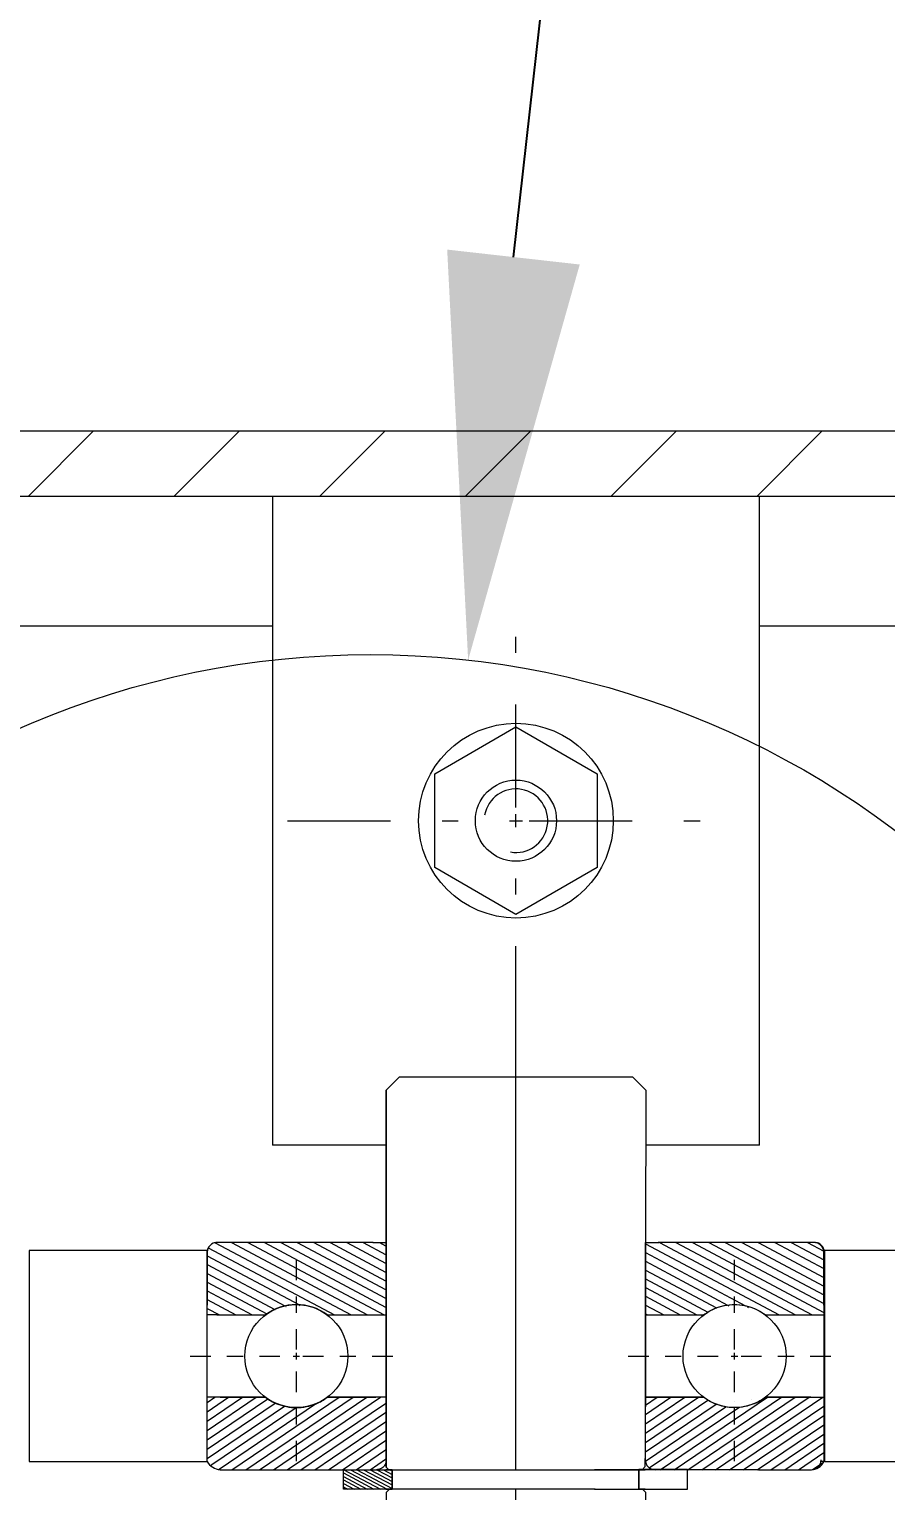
# Model space of a CAD drawing. Header units: millimetres. Extents: x 651 to 8859, y -354 to 894.
# Drawn here: x 2393.88 to 2399.15, y 200.15 to 209.16 of the extents above; entities that cross this region are included whole.
import ezdxf
from ezdxf import colors
from ezdxf.entities.mleader import LeaderData, LeaderLine
from ezdxf.math import Vec2, Vec3

# ---------------------------------------------------------------- set-up
doc = ezdxf.new("R2010")
doc.units = ezdxf.units.MM
doc.linetypes.add('DASHDOT2', pattern=[12.7, 6.35, -3.175, 0, -3.175])
doc.layers.get('0').update_dxf_attribs({"lineweight": 18})
for name, color, linetype, lineweight in [('cienka', 7, 'Continuous', 9), ('Kreskowanie (ISO)', 7, 'Continuous', 9), ('symetria', 7, 'DASHDOT2', 9), ('Widoczne (ISO)', 7, 'Continuous', 18), ('Widoczne wąskie (ISO)', 7, 'Continuous', 9)]:
    doc.layers.add(name, color=color, linetype=linetype, lineweight=lineweight)
doc.styles.get("Standard").update_dxf_attribs({"font": 'tahoma.ttf'})
pattern_1 = [(214, (-86.56689, 92.167454), (0.026631562, -0.0394829144), [])]

# ---------------------------------------------------------------- blocks, each defined once
blk = doc.blocks.new('*U291')
at = {"layer": 'Widoczne wąskie (ISO)', "color": 0, "linetype": 'DASHDOT2', "ltscale": 0.02, "transparency": 16777216}
for p, q in [((0, 0.04), (0, 0.6395)), ((-0.6552, 0), (-0.04, 0)), ((0.04, 0), (0.6273, 0)), ((0, -0.6485), (0, -0.04))]:
    blk.add_line(p, q, dxfattribs=at)
at = {"layer": 'Widoczne wąskie (ISO)', "color": 0, "linetype": 'Continuous', "ltscale": 0.02, "transparency": 16777216}
for p, q in [((-0.02, 0), (0.02, 0)), ((0, -0.02), (0, 0.02))]:
    blk.add_line(p, q, dxfattribs=at)
blk = doc.blocks.new('_Dot')
at = {"color": 0, "linetype": 'ByBlock', "lineweight": -2}
blk.add_line((-0.5, 0), (-1, 0), dxfattribs=at)
at = {"color": 0, "linetype": 'ByBlock', "const_width": 0.5}
blk.add_lwpolyline([(-0.25, 0, 1), (0.25, 0, 1)], format="xyb", close=True, dxfattribs=at)
blk = doc.blocks.new('*U681')
at = {"layer": 'Widoczne wąskie (ISO)', "color": 0, "linetype": 'DASHDOT2', "ltscale": 0.1, "transparency": 16777216}
for p, q in [((0, 0.08164), (0, 1.4082)), ((-1.4082, 0), (-0.08164, 0)), ((0.08164, 0), (1.4082, 0)), ((0, -1.4082), (0, -0.08164))]:
    blk.add_line(p, q, dxfattribs=at)
at = {"layer": 'Widoczne wąskie (ISO)', "color": 0, "linetype": 'Continuous', "ltscale": 0.1, "transparency": 16777216}
for p, q in [((-0.04082, 0), (0.04082, 0)), ((0, -0.04082), (0, 0.04082))]:
    blk.add_line(p, q, dxfattribs=at)
blk = doc.blocks.new('*U686')
at = {"layer": 'Widoczne wąskie (ISO)', "color": 0, "linetype": 'DASHDOT2', "ltscale": 0.02, "transparency": 16777216}
for p, q in [((0, 0.04), (0, 0.6395)), ((-0.6552, 0), (-0.04, 0)), ((0.04, 0), (0.6273, 0)), ((0, -0.6485), (0, -0.04))]:
    blk.add_line(p, q, dxfattribs=at)
at = {"layer": 'Widoczne wąskie (ISO)', "color": 0, "linetype": 'Continuous', "ltscale": 0.02, "transparency": 16777216}
for p, q in [((-0.02, 0), (0.02, 0)), ((0, -0.02), (0, 0.02))]:
    blk.add_line(p, q, dxfattribs=at)

msp = doc.modelspace()

# ---------------------------------------------------------------- hatches: boundary and pattern name
at = {"layer": 'Kreskowanie (ISO)'}
h = msp.add_hatch(dxfattribs=at)
h.set_pattern_fill('ANSI31', color=256, scale=0.2, style=0)
edge = h.paths.add_edge_path()
edge.add_spline(control_points=[(2401.9403, 206.2806), (2401.9363, 206.4139), (2401.9343, 206.5473), (2401.9343, 206.6806)], knot_values=[0.451081, 0.451081, 0.451081, 0.451081, 0.651098, 0.651098, 0.651098, 0.651098], degree=3, periodic=0)
edge.add_line((2401.9343, 206.6806), (2391.8104, 206.6806))
edge.add_spline(control_points=[(2391.8104, 206.6806), (2391.8482, 206.5491), (2391.8779, 206.4156), (2391.898, 206.2806)], knot_values=[0, 0, 0, 0, 0.205322, 0.205322, 0.205322, 0.205322], degree=3, periodic=0)
edge.add_line((2391.898, 206.2806), (2401.9403, 206.2806))
h = msp.add_hatch(dxfattribs=at)
h.set_pattern_fill('ANSI31', color=256, scale=25.4, angle=105.00025, style=0)
h.set_pattern_definition([(150.00025, (1761.6154, -521.0996), (-1.587488, -2.749637), [])])
h.paths.add_polyline_path([(2402.2761, 200.3306), (2402.2761, 200.4306), (2402.2761, 201.3806), (2402.2761, 201.5306), (2402.2761, 201.6306), (2402.2755, 201.6306), (2398.7761, 201.6306), (2398.7761, 201.6206), (2398.7761, 201.2946), (2398.7761, 200.3306), (2402.2755, 200.3306)])
at = {"layer": 'Widoczne wąskie (ISO)'}
h = msp.add_hatch(dxfattribs=at)
h.set_pattern_fill('ANSI31', color=256, scale=0.015, angle=107)
h.set_pattern_definition([(152, (-86.56689, 92.167454), (-0.0223585832, -0.0420503791), [])])
edge = h.paths.add_edge_path()
edge.add_line((2396.0725, 201.6806), (2395.9925, 201.6806))
edge.add_line((2395.9925, 201.6806), (2395.0325, 201.6806))
edge.add_arc((2395.0325, 201.6206), 0.06, 90, 180.00987)
edge.add_line((2394.9725, 201.6206), (2394.9725, 201.2946))
edge.add_line((2394.9725, 201.2946), (2394.9725, 201.2346))
edge.add_line((2394.9725, 201.2346), (2395.0325, 201.2346))
edge.add_line((2395.0325, 201.2346), (2395.332, 201.2346))
edge.add_spline(control_points=[(2395.3512, 201.2478), (2395.3447, 201.2437), (2395.3383, 201.2393), (2395.3322, 201.2347)], knot_values=[0.139085, 0.139085, 0.139085, 0.139085, 0.14969, 0.14969, 0.14969, 0.14969], degree=3, periodic=0)
edge.add_arc((2395.5225, 200.9806), 0.3175, 113.58162, 126.83777, ccw=False)
edge.add_spline(control_points=[(2395.4009, 201.2739), (2395.3976, 201.2725), (2395.3944, 201.2711), (2395.3911, 201.2696)], knot_values=[0.170981, 0.170981, 0.170981, 0.170981, 0.176242, 0.176242, 0.176242, 0.176242], degree=3, periodic=0)
edge.add_spline(control_points=[(2395.4458, 201.2884), (2395.4322, 201.2851), (2395.419, 201.281), (2395.4068, 201.2762)], knot_values=[0.179397, 0.179397, 0.179397, 0.179397, 0.198733, 0.198733, 0.198733, 0.198733], degree=3, periodic=0)
edge.add_arc((2395.5225, 200.9806), 0.3175, 90.00097, 111.44617, ccw=False)
edge.add_spline(control_points=[(2395.5027, 201.2974), (2395.5095, 201.2979), (2395.5161, 201.2981), (2395.5225, 201.2981)], knot_values=[0.225433, 0.225433, 0.225433, 0.225433, 0.2351, 0.2351, 0.2351, 0.2351], degree=3, periodic=0)
edge.add_spline(control_points=[(2395.5225, 201.2981), (2395.5225, 201.2981), (2395.5225, 201.2981), (2395.529, 201.2981), (2395.5356, 201.2979), (2395.5424, 201.2974)], knot_values=[0.2351, 0.2351, 0.2351, 0.2351, 0.235103, 0.235103, 0.24477, 0.24477, 0.24477, 0.24477], degree=3, periodic=0)
edge.add_arc((2395.5225, 200.9806), 0.3175, 68.21436, 90.00087, ccw=False)
edge.add_spline(control_points=[(2395.6439, 201.274), (2395.6421, 201.2748), (2395.6402, 201.2755), (2395.6383, 201.2762)], knot_values=[0.290806, 0.290806, 0.290806, 0.290806, 0.293819, 0.293819, 0.293819, 0.293819], degree=3, periodic=0)
edge.add_spline(control_points=[(2395.654, 201.2696), (2395.6507, 201.2711), (2395.6475, 201.2725), (2395.6442, 201.2739)], knot_values=[0.293971, 0.293971, 0.293971, 0.293971, 0.299228, 0.299228, 0.299228, 0.299228], degree=3, periodic=0)
edge.add_arc((2395.5225, 200.9806), 0.3175, 53.16714, 66.58122, ccw=False)
edge.add_spline(control_points=[(2395.7129, 201.2347), (2395.7129, 201.2347), (2395.713, 201.2347), (2395.713, 201.2346)], knot_values=[0.331108, 0.331108, 0.331108, 0.331108, 0.331203, 0.331203, 0.331203, 0.331203], degree=3, periodic=0)
edge.add_line((2395.713, 201.2346), (2395.9925, 201.2346))
edge.add_line((2395.9925, 201.2346), (2396.0725, 201.2346))
edge.add_line((2396.0725, 201.2346), (2396.0725, 201.6806))
edge = h.paths.add_edge_path()
edge.add_spline(control_points=[(2398.7725, 201.6206), (2398.7725, 201.6215), (2398.7725, 201.6225), (2398.7725, 201.6234)], knot_values=[0, 0, 0, 0, 0.001388, 0.001388, 0.001388, 0.001388], degree=3, periodic=0)
edge.add_spline(control_points=[(2398.7725, 201.6234), (2398.7724, 201.6244), (2398.7723, 201.6254), (2398.7722, 201.6264)], knot_values=[0.001388, 0.001388, 0.001388, 0.001388, 0.002777, 0.002777, 0.002777, 0.002777], degree=3, periodic=0)
edge.add_spline(control_points=[(2398.7722, 201.6264), (2398.7721, 201.6273), (2398.772, 201.6283), (2398.7718, 201.6293)], knot_values=[0.002777, 0.002777, 0.002777, 0.002777, 0.004165, 0.004165, 0.004165, 0.004165], degree=3, periodic=0)
edge.add_spline(control_points=[(2398.7718, 201.6293), (2398.7717, 201.6303), (2398.7715, 201.6313), (2398.7713, 201.6323)], knot_values=[0.004165, 0.004165, 0.004165, 0.004165, 0.005554, 0.005554, 0.005554, 0.005554], degree=3, periodic=0)
edge.add_spline(control_points=[(2398.7713, 201.6323), (2398.7711, 201.6333), (2398.7709, 201.6343), (2398.7707, 201.6353)], knot_values=[0.005554, 0.005554, 0.005554, 0.005554, 0.006942, 0.006942, 0.006942, 0.006942], degree=3, periodic=0)
edge.add_spline(control_points=[(2398.7707, 201.6353), (2398.7704, 201.6362), (2398.7702, 201.6372), (2398.7699, 201.6381)], knot_values=[0.006942, 0.006942, 0.006942, 0.006942, 0.00833, 0.00833, 0.00833, 0.00833], degree=3, periodic=0)
edge.add_spline(control_points=[(2398.7699, 201.6381), (2398.7696, 201.6391), (2398.7693, 201.64), (2398.769, 201.6409)], knot_values=[0.00833, 0.00833, 0.00833, 0.00833, 0.009719, 0.009719, 0.009719, 0.009719], degree=3, periodic=0)
edge.add_spline(control_points=[(2398.769, 201.6409), (2398.7687, 201.6418), (2398.7683, 201.6427), (2398.768, 201.6436)], knot_values=[0.009719, 0.009719, 0.009719, 0.009719, 0.011107, 0.011107, 0.011107, 0.011107], degree=3, periodic=0)
edge.add_spline(control_points=[(2398.768, 201.6436), (2398.768, 201.6436), (2398.768, 201.6436), (2398.7676, 201.6444), (2398.7672, 201.6453), (2398.7668, 201.6462)], knot_values=[0.011107, 0.011107, 0.011107, 0.011107, 0.011107, 0.011107, 0.012495, 0.012495, 0.012495, 0.012495], degree=3, periodic=0)
edge.add_spline(control_points=[(2398.7668, 201.6462), (2398.766, 201.6479), (2398.765, 201.6496), (2398.764, 201.6514)], knot_values=[0.012495, 0.012495, 0.012495, 0.012495, 0.015272, 0.015272, 0.015272, 0.015272], degree=3, periodic=0)
edge.add_spline(control_points=[(2398.764, 201.6514), (2398.7635, 201.6522), (2398.7629, 201.6531), (2398.7624, 201.6539)], knot_values=[0.015272, 0.015272, 0.015272, 0.015272, 0.016661, 0.016661, 0.016661, 0.016661], degree=3, periodic=0)
edge.add_spline(control_points=[(2398.7624, 201.6539), (2398.7618, 201.6547), (2398.7612, 201.6556), (2398.7606, 201.6564)], knot_values=[0.016661, 0.016661, 0.016661, 0.016661, 0.018049, 0.018049, 0.018049, 0.018049], degree=3, periodic=0)
edge.add_spline(control_points=[(2398.7606, 201.6564), (2398.76, 201.6572), (2398.7594, 201.658), (2398.7588, 201.6587)], knot_values=[0.018049, 0.018049, 0.018049, 0.018049, 0.019438, 0.019438, 0.019438, 0.019438], degree=3, periodic=0)
edge.add_spline(control_points=[(2398.7588, 201.6587), (2398.7582, 201.6595), (2398.7576, 201.6603), (2398.7569, 201.661)], knot_values=[0.019438, 0.019438, 0.019438, 0.019438, 0.020826, 0.020826, 0.020826, 0.020826], degree=3, periodic=0)
edge.add_spline(control_points=[(2398.7569, 201.661), (2398.7563, 201.6617), (2398.7556, 201.6624), (2398.755, 201.663)], knot_values=[0.020826, 0.020826, 0.020826, 0.020826, 0.022214, 0.022214, 0.022214, 0.022214], degree=3, periodic=0)
edge.add_spline(control_points=[(2398.755, 201.663), (2398.755, 201.663), (2398.755, 201.663), (2398.7543, 201.6637), (2398.7536, 201.6643), (2398.7529, 201.665)], knot_values=[0.022214, 0.022214, 0.022214, 0.022214, 0.022214, 0.022214, 0.023602, 0.023602, 0.023602, 0.023602], degree=3, periodic=0)
edge.add_spline(control_points=[(2398.7529, 201.665), (2398.7522, 201.6656), (2398.7515, 201.6663), (2398.7507, 201.6669)], knot_values=[0.023602, 0.023602, 0.023602, 0.023602, 0.02499, 0.02499, 0.02499, 0.02499], degree=3, periodic=0)
edge.add_spline(control_points=[(2398.7507, 201.6669), (2398.7499, 201.6675), (2398.7491, 201.6681), (2398.7483, 201.6687)], knot_values=[0.02499, 0.02499, 0.02499, 0.02499, 0.026379, 0.026379, 0.026379, 0.026379], degree=3, periodic=0)
edge.add_spline(control_points=[(2398.7483, 201.6687), (2398.7475, 201.6693), (2398.7467, 201.6699), (2398.7458, 201.6704)], knot_values=[0.026379, 0.026379, 0.026379, 0.026379, 0.027768, 0.027768, 0.027768, 0.027768], degree=3, periodic=0)
edge.add_spline(control_points=[(2398.7458, 201.6704), (2398.745, 201.671), (2398.7441, 201.6715), (2398.7433, 201.6721)], knot_values=[0.027768, 0.027768, 0.027768, 0.027768, 0.029156, 0.029156, 0.029156, 0.029156], degree=3, periodic=0)
edge.add_spline(control_points=[(2398.7433, 201.6721), (2398.7424, 201.6726), (2398.7416, 201.6731), (2398.7407, 201.6736)], knot_values=[0.029156, 0.029156, 0.029156, 0.029156, 0.030545, 0.030545, 0.030545, 0.030545], degree=3, periodic=0)
edge.add_spline(control_points=[(2398.7407, 201.6736), (2398.7398, 201.674), (2398.739, 201.6745), (2398.7381, 201.6749)], knot_values=[0.030545, 0.030545, 0.030545, 0.030545, 0.031933, 0.031933, 0.031933, 0.031933], degree=3, periodic=0)
edge.add_spline(control_points=[(2398.7381, 201.6749), (2398.7372, 201.6753), (2398.7364, 201.6757), (2398.7355, 201.676)], knot_values=[0.031933, 0.031933, 0.031933, 0.031933, 0.033321, 0.033321, 0.033321, 0.033321], degree=3, periodic=0)
edge.add_spline(control_points=[(2398.7355, 201.676), (2398.7355, 201.676), (2398.7355, 201.676), (2398.7347, 201.6764), (2398.7338, 201.6767), (2398.7329, 201.6771)], knot_values=[0.033321, 0.033321, 0.033321, 0.033321, 0.033322, 0.033322, 0.034709, 0.034709, 0.034709, 0.034709], degree=3, periodic=0)
edge.add_spline(control_points=[(2398.7329, 201.6771), (2398.731, 201.6777), (2398.7291, 201.6783), (2398.7272, 201.6787)], knot_values=[0.034709, 0.034709, 0.034709, 0.034709, 0.037486, 0.037486, 0.037486, 0.037486], degree=3, periodic=0)
edge.add_spline(control_points=[(2398.7272, 201.6787), (2398.7262, 201.679), (2398.7252, 201.6792), (2398.7242, 201.6794)], knot_values=[0.037486, 0.037486, 0.037486, 0.037486, 0.038875, 0.038875, 0.038875, 0.038875], degree=3, periodic=0)
edge.add_spline(control_points=[(2398.7242, 201.6794), (2398.7232, 201.6796), (2398.7223, 201.6798), (2398.7213, 201.6799)], knot_values=[0.038875, 0.038875, 0.038875, 0.038875, 0.040263, 0.040263, 0.040263, 0.040263], degree=3, periodic=0)
edge.add_spline(control_points=[(2398.7213, 201.6799), (2398.7203, 201.6801), (2398.7193, 201.6802), (2398.7183, 201.6803)], knot_values=[0.040263, 0.040263, 0.040263, 0.040263, 0.041652, 0.041652, 0.041652, 0.041652], degree=3, periodic=0)
edge.add_spline(control_points=[(2398.7183, 201.6803), (2398.7173, 201.6804), (2398.7163, 201.6805), (2398.7154, 201.6805)], knot_values=[0.041652, 0.041652, 0.041652, 0.041652, 0.04304, 0.04304, 0.04304, 0.04304], degree=3, periodic=0)
edge.add_spline(control_points=[(2398.7154, 201.6805), (2398.7144, 201.6806), (2398.7135, 201.6806), (2398.7125, 201.6806)], knot_values=[0.04304, 0.04304, 0.04304, 0.04304, 0.044427, 0.044427, 0.044427, 0.044427], degree=3, periodic=0)
edge.add_arc((2398.7125, 201.6206), 0.06, 83.43262, 89.99685, ccw=False)
edge.add_spline(control_points=[(2398.7213, 201.6799), (2398.7223, 201.6798), (2398.7232, 201.6796), (2398.7242, 201.6794)], knot_values=[0.038875, 0.038875, 0.038875, 0.038875, 0.040263, 0.040263, 0.040263, 0.040263], degree=3, periodic=0)
edge.add_spline(control_points=[(2398.7272, 201.6787), (2398.7291, 201.6783), (2398.731, 201.6777), (2398.7329, 201.6771)], knot_values=[0.034709, 0.034709, 0.034709, 0.034709, 0.037486, 0.037486, 0.037486, 0.037486], degree=3, periodic=0)
edge.add_spline(control_points=[(2398.7329, 201.6771), (2398.7338, 201.6767), (2398.7347, 201.6764), (2398.7355, 201.676), (2398.7355, 201.676), (2398.7355, 201.676)], knot_values=[0.033321, 0.033321, 0.033321, 0.033321, 0.034709, 0.034709, 0.034709, 0.034709, 0.034709, 0.034709], degree=3, periodic=0)
edge.add_spline(control_points=[(2398.7381, 201.6749), (2398.739, 201.6745), (2398.7398, 201.674), (2398.7407, 201.6736)], knot_values=[0.030545, 0.030545, 0.030545, 0.030545, 0.031933, 0.031933, 0.031933, 0.031933], degree=3, periodic=0)
edge.add_spline(control_points=[(2398.7433, 201.6721), (2398.7441, 201.6715), (2398.745, 201.671), (2398.7458, 201.6704)], knot_values=[0.027768, 0.027768, 0.027768, 0.027768, 0.029156, 0.029156, 0.029156, 0.029156], degree=3, periodic=0)
edge.add_spline(control_points=[(2398.7507, 201.6669), (2398.7515, 201.6663), (2398.7522, 201.6656), (2398.7529, 201.665)], knot_values=[0.023602, 0.023602, 0.023602, 0.023602, 0.02499, 0.02499, 0.02499, 0.02499], degree=3, periodic=0)
edge.add_spline(control_points=[(2398.755, 201.663), (2398.7556, 201.6624), (2398.7563, 201.6617), (2398.7569, 201.661)], knot_values=[0.020826, 0.020826, 0.020826, 0.020826, 0.022214, 0.022214, 0.022214, 0.022214], degree=3, periodic=0)
edge.add_spline(control_points=[(2398.7588, 201.6587), (2398.7594, 201.658), (2398.76, 201.6572), (2398.7606, 201.6564)], knot_values=[0.018049, 0.018049, 0.018049, 0.018049, 0.019438, 0.019438, 0.019438, 0.019438], degree=3, periodic=0)
edge.add_spline(control_points=[(2398.764, 201.6514), (2398.765, 201.6496), (2398.766, 201.6479), (2398.7668, 201.6462)], knot_values=[0.012495, 0.012495, 0.012495, 0.012495, 0.015272, 0.015272, 0.015272, 0.015272], degree=3, periodic=0)
edge.add_spline(control_points=[(2398.7668, 201.6462), (2398.7672, 201.6453), (2398.7676, 201.6444), (2398.768, 201.6436), (2398.768, 201.6436), (2398.768, 201.6436)], knot_values=[0.011107, 0.011107, 0.011107, 0.011107, 0.012495, 0.012495, 0.012495, 0.012495, 0.012495, 0.012495], degree=3, periodic=0)
edge.add_spline(control_points=[(2398.769, 201.6409), (2398.7693, 201.64), (2398.7696, 201.6391), (2398.7699, 201.6381)], knot_values=[0.00833, 0.00833, 0.00833, 0.00833, 0.009719, 0.009719, 0.009719, 0.009719], degree=3, periodic=0)
edge.add_spline(control_points=[(2398.7707, 201.6353), (2398.7709, 201.6343), (2398.7711, 201.6333), (2398.7713, 201.6323)], knot_values=[0.005554, 0.005554, 0.005554, 0.005554, 0.006942, 0.006942, 0.006942, 0.006942], degree=3, periodic=0)
edge.add_line((2398.7717, 201.6306), (2398.7717, 201.6306))
edge.add_arc((2398.7125, 201.6206), 0.06, 9.59407, 90)
edge.add_line((2398.7125, 201.6806), (2397.7525, 201.6806))
edge.add_line((2397.7525, 201.6806), (2397.6732, 201.6806))
edge.add_line((2397.6732, 201.6806), (2397.6732, 201.2346))
edge.add_line((2397.6732, 201.2346), (2397.7525, 201.2346))
edge.add_line((2397.7525, 201.2346), (2398.032, 201.2346))
edge.add_spline(control_points=[(2398.0512, 201.2478), (2398.0447, 201.2437), (2398.0383, 201.2393), (2398.0322, 201.2347)], knot_values=[0.609303, 0.609303, 0.609303, 0.609303, 0.6199, 0.6199, 0.6199, 0.6199], degree=3, periodic=0)
edge.add_arc((2398.2225, 200.9806), 0.3175, 113.58411, 126.83287, ccw=False)
edge.add_spline(control_points=[(2398.1009, 201.2739), (2398.0976, 201.2725), (2398.0944, 201.2711), (2398.0911, 201.2696)], knot_values=[0.641183, 0.641183, 0.641183, 0.641183, 0.64644, 0.64644, 0.64644, 0.64644], degree=3, periodic=0)
edge.add_spline(control_points=[(2398.1299, 201.2841), (2398.1219, 201.2817), (2398.1142, 201.2791), (2398.1068, 201.2762)], knot_values=[0.649605, 0.649605, 0.649605, 0.649605, 0.661272, 0.661272, 0.661272, 0.661272], degree=3, periodic=0)
edge.add_arc((2398.2225, 200.9806), 0.3175, 89.99913, 111.4774, ccw=False)
edge.add_spline(control_points=[(2398.2027, 201.2974), (2398.2095, 201.2979), (2398.2161, 201.2981), (2398.2225, 201.2981), (2398.2225, 201.2981), (2398.2225, 201.2981)], knot_values=[0.695642, 0.695642, 0.695642, 0.695642, 0.705308, 0.705308, 0.705311, 0.705311, 0.705311, 0.705311], degree=3, periodic=0)
edge.add_spline(control_points=[(2398.2225, 201.2981), (2398.229, 201.2981), (2398.2356, 201.2979), (2398.2424, 201.2974)], knot_values=[0.705311, 0.705311, 0.705311, 0.705311, 0.714978, 0.714978, 0.714978, 0.714978], degree=3, periodic=0)
edge.add_arc((2398.2225, 200.9806), 0.3175, 68.21228, 89.99903, ccw=False)
edge.add_spline(control_points=[(2398.3439, 201.274), (2398.3421, 201.2748), (2398.3402, 201.2755), (2398.3383, 201.2762)], knot_values=[0.761014, 0.761014, 0.761014, 0.761014, 0.76403, 0.76403, 0.76403, 0.76403], degree=3, periodic=0)
edge.add_spline(control_points=[(2398.354, 201.2696), (2398.3507, 201.2711), (2398.3474, 201.2725), (2398.3442, 201.2739)], knot_values=[0.764169, 0.764169, 0.764169, 0.764169, 0.769432, 0.769432, 0.769432, 0.769432], degree=3, periodic=0)
edge.add_arc((2398.2225, 200.9806), 0.3175, 53.16223, 66.58278, ccw=False)
edge.add_spline(control_points=[(2398.4129, 201.2347), (2398.4129, 201.2347), (2398.413, 201.2346), (2398.413, 201.2346)], knot_values=[0.801326, 0.801326, 0.801326, 0.801326, 0.801408, 0.801408, 0.801408, 0.801408], degree=3, periodic=0)
edge.add_line((2398.413, 201.2346), (2398.7125, 201.2346))
edge.add_line((2398.7125, 201.2346), (2398.7725, 201.2346))
edge.add_line((2398.7725, 201.2346), (2398.7725, 201.6206))
h = msp.add_hatch(dxfattribs=at)
h.set_pattern_fill('ANSI31', color=256, scale=0.015, angle=169)
h.set_pattern_definition(pattern_1)
edge = h.paths.add_edge_path()
edge.add_line((2394.9724, 200.7266), (2395.3319, 200.7266))
edge.add_spline(control_points=[(2395.4008, 200.6873), (2395.3779, 200.6968), (2395.3536, 200.7104), (2395.3321, 200.7265)], knot_values=[0.139085, 0.139085, 0.139085, 0.139085, 0.176242, 0.176242, 0.176242, 0.176242], degree=3, periodic=0)
edge.add_arc((2395.5224, 200.9806), 0.3175, 233.16221, 292.50308)
edge.add_spline(control_points=[(2395.644, 200.6873), (2395.644, 200.6873), (2395.644, 200.6873), (2395.6439, 200.6873), (2395.6439, 200.6873), (2395.6439, 200.6873)], knot_values=[0.293861, 0.293861, 0.293861, 0.293861, 0.293889, 0.293889, 0.293906, 0.293906, 0.293906, 0.293906], degree=3, periodic=0)
edge.add_arc((2395.5224, 200.9806), 0.3175, 292.49703, 306.83286)
edge.add_spline(control_points=[(2395.7128, 200.7265), (2395.7128, 200.7265), (2395.7128, 200.7265), (2395.7129, 200.7266)], knot_values=[0.331108, 0.331108, 0.331108, 0.331108, 0.331166, 0.331166, 0.331166, 0.331166], degree=3, periodic=0)
edge.add_line((2395.7129, 200.7266), (2396.0718, 200.7266))
edge.add_line((2396.0718, 200.7266), (2396.0718, 200.6673))
edge.add_line((2396.0718, 200.6673), (2396.0718, 200.332))
edge.add_spline(control_points=[(2396.0718, 200.332), (2396.071, 200.327), (2396.0697, 200.3219), (2396.065, 200.3108), (2396.0601, 200.3034), (2396.0496, 200.2929), (2396.0422, 200.288), (2396.0286, 200.2823), (2396.0198, 200.2806), (2396.0124, 200.2806)], knot_values=[0.092994, 0.092994, 0.092994, 0.092994, 0.099965, 0.099965, 0.111072, 0.111072, 0.122179, 0.122179, 0.133287, 0.133287, 0.133287, 0.133287], degree=3, periodic=0)
edge.add_line((2396.0124, 200.2806), (2395.3739, 200.2806))
edge.add_line((2395.3739, 200.2806), (2395.0524, 200.2806))
edge.add_arc((2395.0524, 200.3406), 0.06, 269.99685, 270, ccw=False)
edge.add_arc((2395.0491, 200.3643), 0.0837, 203.71324, 272.27387, ccw=False)
edge.add_line((2394.9724, 200.3306), (2394.9724, 200.7266))
h = msp.add_hatch(dxfattribs=at)
h.set_pattern_fill('ANSI31', color=256, scale=0.015, angle=169)
h.set_pattern_definition(pattern_1)
edge = h.paths.add_edge_path()
edge.add_line((2398.7725, 200.7266), (2398.4131, 200.7266))
edge.add_spline(control_points=[(2398.3442, 200.6873), (2398.3671, 200.6968), (2398.3914, 200.7104), (2398.4129, 200.7265)], knot_values=[0.139085, 0.139085, 0.139085, 0.139085, 0.176242, 0.176242, 0.176242, 0.176242], degree=3, periodic=0)
edge.add_arc((2398.2225, 200.9806), 0.3175, 247.49692, 306.83779, ccw=False)
edge.add_spline(control_points=[(2398.101, 200.6873), (2398.101, 200.6873), (2398.101, 200.6873), (2398.1011, 200.6873), (2398.1011, 200.6873), (2398.1011, 200.6873)], knot_values=[0.293861, 0.293861, 0.293861, 0.293861, 0.293889, 0.293889, 0.293906, 0.293906, 0.293906, 0.293906], degree=3, periodic=0)
edge.add_arc((2398.2225, 200.9806), 0.3175, 233.16714, 247.50297, ccw=False)
edge.add_spline(control_points=[(2398.0322, 200.7265), (2398.0322, 200.7265), (2398.0321, 200.7265), (2398.0321, 200.7266)], knot_values=[0.331108, 0.331108, 0.331108, 0.331108, 0.331166, 0.331166, 0.331166, 0.331166], degree=3, periodic=0)
edge.add_line((2398.032, 200.7266), (2397.6732, 200.7266))
edge.add_line((2397.6732, 200.7266), (2397.6732, 200.6673))
edge.add_line((2397.6732, 200.6673), (2397.6732, 200.332))
edge.add_spline(control_points=[(2397.6732, 200.332), (2397.674, 200.327), (2397.6753, 200.3219), (2397.6799, 200.3108), (2397.6849, 200.3034), (2397.6954, 200.2929), (2397.7027, 200.288), (2397.7164, 200.2823), (2397.7251, 200.2806), (2397.7325, 200.2806)], knot_values=[0.092994, 0.092994, 0.092994, 0.092994, 0.099965, 0.099965, 0.111072, 0.111072, 0.122179, 0.122179, 0.133287, 0.133287, 0.133287, 0.133287], degree=3, periodic=0)
edge.add_line((2397.7325, 200.2806), (2398.371, 200.2806))
edge.add_line((2398.371, 200.2806), (2398.6925, 200.2806))
edge.add_arc((2398.6925, 200.3406), 0.06, 270, 270.00315)
edge.add_arc((2398.6959, 200.3643), 0.0837, 267.72613, 336.28676)
edge.add_line((2398.7725, 200.3306), (2398.7725, 200.7266))
h = msp.add_hatch(dxfattribs=at)
h.set_pattern_fill('ANSI31', color=256, scale=0.006, angle=287)
h.set_pattern_definition([(332, (4814.94873, 284.153766), (0.00894343327, 0.01682015164), [])])
h.paths.add_polyline_path([(2395.8126, 200.1606), (2396.1126, 200.1606), (2396.1126, 200.2806), (2395.8126, 200.2806)])

# ---------------------------------------------------------------- linework, layer by layer
at = {"layer": 'symetria', "ltscale": 0.5}
for p, q in [((2396.8725, 203.0825), (2396.8726, 200.2806)), ((2396.8726, 200.1606), (2396.8761, 74.7239))]:
    msp.add_line(p, q, dxfattribs=at)
at = {"layer": 'Widoczne (ISO)'}
for p, q in [((2401.9343, 206.6806), (2391.8104, 206.6806)), ((2391.898, 206.2806), (2401.9403, 206.2806)), ((2395.3755, 206.2806), (2395.3755, 202.2806)), ((2398.3755, 202.2806), (2398.3755, 206.2806)), ((2392.6755, 205.4806), (2395.3755, 205.4806)), ((2398.3755, 205.4806), (2401.0755, 205.4806)), ((2396.3755, 204.5693), (2396.8755, 204.858)), ((2396.8755, 204.858), (2397.3755, 204.5693)), ((2396.3755, 203.9919), (2396.3755, 204.5693)), ((2397.3755, 204.5693), (2397.3755, 203.9919)), ((2396.8755, 203.7033), (2396.3755, 203.9919)), ((2397.3755, 203.9919), (2396.8755, 203.7033)), ((2396.1561, 202.7006), (2396.0761, 202.6206)), ((2396.1561, 202.7006), (2396.0761, 202.6206)), ((2397.5961, 202.7006), (2396.1561, 202.7006)), ((2397.6761, 202.6206), (2397.5961, 202.7006)), ((2397.5961, 202.7006), (2397.6761, 202.6206)), ((2396.0761, 202.6206), (2396.0761, 200.2971)), ((2396.0761, 200.6666), (2396.0761, 202.6206)), ((2397.6761, 202.6206), (2397.6732, 201.6806)), ((2396.0761, 202.2806), (2395.3755, 202.2806)), ((2398.3755, 202.2806), (2397.6761, 202.2806)), ((2394.9735, 201.6306), (2393.8761, 201.6306)), ((2393.8761, 201.6306), (2393.8761, 200.3306)), ((2394.9725, 200.3306), (2394.9725, 201.6306)), ((2394.9734, 201.6306), (2394.9725, 201.6306)), ((2394.9725, 201.6206), (2394.9725, 201.2946)), ((2395.9925, 201.6806), (2395.0325, 201.6806)), ((2395.9961, 201.6806), (2395.0361, 201.6806)), ((2395.9925, 201.6806), (2396.0732, 201.6806)), ((2395.9961, 201.6806), (2396.0761, 201.6806)), ((2397.6732, 200.332), (2397.6732, 201.6806)), ((2397.6732, 201.6806), (2397.6732, 200.6673)), ((2397.6732, 201.6806), (2397.7525, 201.6806)), ((2397.6761, 201.6806), (2397.7561, 201.6806)), ((2398.7125, 201.6806), (2397.7525, 201.6806)), ((2398.7161, 201.6806), (2397.7561, 201.6806)), ((2398.7725, 201.6306), (2398.7717, 201.6306)), ((2398.7725, 201.6306), (2398.7725, 200.3306)), ((2398.7725, 201.2946), (2398.7725, 201.6206)), ((2398.7761, 201.6306), (2398.7753, 201.6306)), ((2402.2761, 201.6306), (2398.7761, 201.6306)), ((2398.7761, 201.6306), (2398.7761, 200.3306)), ((2398.7761, 201.2946), (2398.7761, 201.6206)), ((2396.0725, 201.2946), (2396.0732, 201.2946)), ((2395.0325, 201.2346), (2394.9725, 201.2346)), ((2395.0325, 201.2346), (2395.332, 201.2346)), ((2395.713, 201.2346), (2395.9925, 201.2346)), ((2395.9925, 201.2346), (2396.0732, 201.2346)), ((2397.6732, 201.2346), (2397.7525, 201.2346)), ((2397.7525, 201.2346), (2398.032, 201.2346)), ((2398.413, 201.2346), (2398.7125, 201.2346)), ((2398.7125, 201.2346), (2398.7725, 201.2346)), ((2395.3319, 200.7266), (2394.9724, 200.7266)), ((2395.0524, 200.7266), (2395.3319, 200.7266)), ((2395.7129, 200.7266), (2396.0124, 200.7266)), ((2396.0718, 200.7266), (2395.7129, 200.7266)), ((2396.0732, 200.7266), (2396.0725, 200.7266)), ((2397.7325, 200.7266), (2397.6732, 200.7266)), ((2397.6732, 200.7266), (2398.032, 200.7266)), ((2398.032, 200.7266), (2397.7325, 200.7266)), ((2398.6925, 200.7266), (2398.413, 200.7266)), ((2398.413, 200.7266), (2398.7725, 200.7266)), ((2398.6925, 200.7266), (2398.7725, 200.7266)), ((2396.0732, 200.6666), (2396.0725, 200.6666)), ((2396.0761, 200.3406), (2396.0761, 200.6666)), ((2397.6732, 200.6673), (2397.6725, 200.6666)), ((2397.6725, 200.6666), (2397.6725, 200.3406)), ((2396.0761, 200.2971), (2396.0761, 200.3406)), ((2397.6726, 200.3006), (2397.6726, 200.3492)), ((2393.8761, 200.3306), (2394.9725, 200.3306)), ((2395.0525, 200.2806), (2395.6882, 200.2806)), ((2395.0561, 200.2806), (2395.6911, 200.2806)), ((2395.6882, 200.2806), (2397.3601, 200.2806)), ((2395.6911, 200.2806), (2397.363, 200.2806)), ((2396.1126, 200.2806), (2396.0726, 200.2806)), ((2396.1126, 200.2806), (2397.6326, 200.2806)), ((2396.8725, 200.2806), (2397.3602, 200.2806)), ((2396.8725, 200.2806), (2397.3595, 200.2806)), ((2398.371, 200.2806), (2397.3601, 200.2806)), ((2398.3739, 200.2806), (2397.363, 200.2806)), ((2398.371, 200.2806), (2398.6925, 200.2806)), ((2398.3739, 200.2806), (2398.6961, 200.2806)), ((2398.7761, 200.3306), (2398.7553, 200.3306)), ((2398.7761, 200.3306), (2402.2761, 200.3306)), ((2397.3601, 200.1606), (2395.8126, 200.1606)), ((2397.363, 200.1606), (2396.0761, 200.1606)), ((2397.3601, 200.1606), (2397.6326, 200.1606)), ((2397.363, 200.1606), (2397.6761, 200.1606))]:
    msp.add_line(p, q, dxfattribs=at)
for points in [[(2396.1126, 200.1606), (2395.8126, 200.1606), (2395.8126, 200.2806), (2396.1126, 200.2806)], [(2397.6326, 200.1607), (2397.9326, 200.1607), (2397.9326, 200.2807), (2397.6326, 200.2807)]]:
    msp.add_lwpolyline(points, close=True, dxfattribs=at)
for points in [[(2396.0726, 200.1606), (2396.1126, 200.1606), (2396.1126, 200.2806), (2396.0726, 200.2806)], [(2396.0761, 200.2971), (2396.0926, 200.2806), (2396.1126, 200.2806), (2396.1126, 200.1606)], [(2396.0926, 200.1606), (2396.0926, 200.1606), (2396.1126, 200.1606), (2396.1126, 200.2806)], [(2397.6326, 200.2806), (2397.6526, 200.2806), (2397.6726, 200.3006)], [(2397.6726, 200.1606), (2397.6326, 200.1606), (2397.6326, 200.2806), (2397.6726, 200.2806)], [(2397.6326, 199.7006), (2397.6561, 199.7006), (2397.6761, 199.7206), (2397.6761, 200.1406), (2397.6561, 200.1606), (2397.6326, 200.1606), (2397.6326, 200.2806)], [(2396.1126, 200.1606), (2396.0961, 200.1606), (2396.0761, 200.1406), (2396.0761, 199.7206), (2396.0961, 199.7006), (2396.1126, 199.7006), (2396.1126, 199.5806), (2396.0726, 199.5806)]]:
    msp.add_lwpolyline(points, dxfattribs=at)
for centre, radius in [((2396.8755, 204.2806), 0.6), ((2396.8755, 204.2806), 0.25), ((2396.8755, 204.2806), 0.25), ((2395.5224, 200.9806), 0.3175), ((2395.5224, 200.9806), 0.3175), ((2398.2225, 200.9806), 0.3175), ((2398.2225, 200.9806), 0.3175)]:
    msp.add_circle(centre, radius, dxfattribs=at)
for centre, radius, start, end in [((2395.0325, 201.6206), 0.06, 90, 180), ((2398.7125, 201.6206), 0.06, 0, 90), ((2398.7161, 201.6206), 0.06, 0, 90), ((2395.5225, 200.9806), 0.3175, 53.1301, 126.8699), ((2395.5225, 200.9806), 0.3175, 53.16714, 126.83774), ((2397.8271, 200.9806), 0.3175, 51.48743, 53.1301), ((2395.5225, 200.9806), 0.3175, 233.16226, 233.16236), ((2395.5225, 200.9806), 0.3175, 306.8594, 306.8699), ((2395.5225, 200.9806), 0.3175, 269.97943, 269.97957), ((2395.5225, 200.9806), 0.3175, 269.99905, 270.00002), ((2398.6961, 200.3406), 0.06, 270, 0), ((2395.0629, 200.3862), 0.1061, 211.59412, 264.39512), ((2398.6959, 200.3643), 0.0837, 267.72613, 336.28676), ((2398.6925, 200.3406), 0.06, 270, 270.00315)]:
    msp.add_arc(centre, radius, start, end, dxfattribs=at)
for points, knots in [([(2395.0325, 201.6806), (2395.0251, 201.6806), (2395.0164, 201.6789), (2395.0027, 201.6732), (2394.9954, 201.6683), (2394.9849, 201.6578), (2394.9799, 201.6504), (2394.9743, 201.6367), (2394.9725, 201.628), (2394.9725, 201.6206)], [-0.04442888, -0.04442888, -0.04442888, -0.04442888, -0.03332166, -0.03332166, -0.02221444, -0.02221444, -0.01110722, -0.01110722, 0, 0, 0, 0]), ([(2398.7725, 201.6206), (2398.7725, 201.628), (2398.7708, 201.6367), (2398.7651, 201.6504), (2398.7602, 201.6578), (2398.7497, 201.6683), (2398.7423, 201.6732), (2398.7287, 201.6789), (2398.7199, 201.6806), (2398.7125, 201.6806)], [0, 0, 0, 0, 0.01110722, 0.01110722, 0.02221444, 0.02221444, 0.03332166, 0.03332166, 0.04442888, 0.04442888, 0.04442888, 0.04442888]), ([(2398.7761, 201.6206), (2398.7761, 201.628), (2398.7744, 201.6367), (2398.7687, 201.6504), (2398.7638, 201.6578), (2398.7533, 201.6683), (2398.7459, 201.6732), (2398.7322, 201.6789), (2398.7235, 201.6806), (2398.7161, 201.6806)], [0, 0, 0, 0, 0.01110722, 0.01110722, 0.02221444, 0.02221444, 0.03332166, 0.03332166, 0.04442888, 0.04442888, 0.04442888, 0.04442888]), ([(2395.332, 201.2346), (2395.3536, 201.2508), (2395.3781, 201.2644), (2395.4372, 201.2889), (2395.4834, 201.2981), (2395.5617, 201.2981), (2395.6078, 201.2889), (2395.667, 201.2644), (2395.6915, 201.2508), (2395.713, 201.2346)], [0.1390031, 0.1390031, 0.1390031, 0.1390031, 0.1763271, 0.1763271, 0.2351028, 0.2351028, 0.2938785, 0.2938785, 0.3312025, 0.3312025, 0.3312025, 0.3312025]), ([(2398.032, 201.2346), (2398.0536, 201.2508), (2398.0781, 201.2644), (2398.1372, 201.2889), (2398.1834, 201.2981), (2398.2617, 201.2981), (2398.3078, 201.2889), (2398.367, 201.2644), (2398.3915, 201.2508), (2398.413, 201.2346)], [0.6092087, 0.6092087, 0.6092087, 0.6092087, 0.6465327, 0.6465327, 0.7053084, 0.7053084, 0.7640841, 0.7640841, 0.8014082, 0.8014082, 0.8014082, 0.8014082]), ([(2395.3319, 200.7266), (2395.3535, 200.7104), (2395.3779, 200.6968), (2395.4371, 200.6723), (2395.4833, 200.6631), (2395.5616, 200.6631), (2395.6077, 200.6723), (2395.6669, 200.6968), (2395.6914, 200.7104), (2395.7129, 200.7266)], [0.1390031, 0.1390031, 0.1390031, 0.1390031, 0.1763271, 0.1763271, 0.2351028, 0.2351028, 0.2938785, 0.2938785, 0.3312025, 0.3312025, 0.3312025, 0.3312025]), ([(2398.413, 200.7266), (2398.3915, 200.7104), (2398.367, 200.6968), (2398.3078, 200.6723), (2398.2617, 200.6631), (2398.1834, 200.6631), (2398.1372, 200.6723), (2398.0781, 200.6968), (2398.0536, 200.7104), (2398.032, 200.7266)], [0.1390031, 0.1390031, 0.1390031, 0.1390031, 0.1763271, 0.1763271, 0.2351028, 0.2351028, 0.2938785, 0.2938785, 0.3312025, 0.3312025, 0.3312025, 0.3312025]), ([(2395.5227, 200.6631), (2395.5226, 200.6631), (2395.5226, 200.6631), (2395.5225, 200.6631), (2395.5225, 200.6631), (2395.5224, 200.6631)], [0.7052518294, 0.7052518294, 0.7052518294, 0.7052518294, 0.7053084342, 0.7053084342, 0.705365414, 0.705365414, 0.705365414, 0.705365414]), ([(2396.0761, 200.3406), (2396.0761, 200.3332), (2396.0744, 200.3245), (2396.0687, 200.3108), (2396.0638, 200.3034), (2396.0533, 200.2929), (2396.0459, 200.288), (2396.0322, 200.2823), (2396.0235, 200.2806), (2396.0161, 200.2806)], [0.08885776, 0.08885776, 0.08885776, 0.08885776, 0.09996497, 0.09996497, 0.11107219, 0.11107219, 0.12217941, 0.12217941, 0.13328663, 0.13328663, 0.13328663, 0.13328663]), ([(2397.6725, 200.3406), (2397.6725, 200.3332), (2397.6743, 200.3245), (2397.6799, 200.3108), (2397.6849, 200.3034), (2397.6954, 200.2929), (2397.7027, 200.288), (2397.7164, 200.2823), (2397.7251, 200.2806), (2397.7325, 200.2806)], [0.08885776, 0.08885776, 0.08885776, 0.08885776, 0.09996497, 0.09996497, 0.11107219, 0.11107219, 0.12217941, 0.12217941, 0.13328663, 0.13328663, 0.13328663, 0.13328663]), ([(2398.6961, 200.2806), (2398.7035, 200.2806), (2398.7122, 200.2823), (2398.7259, 200.288), (2398.7333, 200.2929), (2398.7438, 200.3034), (2398.7487, 200.3108), (2398.7544, 200.3245), (2398.7561, 200.3332), (2398.7561, 200.3406)], [-0.04442888, -0.04442888, -0.04442888, -0.04442888, -0.03332166, -0.03332166, -0.02221444, -0.02221444, -0.01110722, -0.01110722, 0, 0, 0, 0])]:
    msp.add_open_spline(points, degree=3, knots=knots, dxfattribs=at)
for points in [[(2395.3322, 200.7265), (2395.3321, 200.7265), (2395.3321, 200.7266), (2395.332, 200.7266)], [(2395.713, 200.7266), (2395.713, 200.7266), (2395.7129, 200.7265), (2395.7129, 200.7265)], [(2395.0525, 200.2806), (2395.0525, 200.2806), (2395.0525, 200.2806), (2395.0525, 200.2806)], [(2395.0561, 200.2806), (2395.0561, 200.2806), (2395.0561, 200.2806), (2395.0561, 200.2806)]]:
    msp.add_open_spline(points, degree=3, dxfattribs=at)
at = {"layer": 'Widoczne wąskie (ISO)'}
msp.add_circle((2395.9782, 199.9392), 5.3648, dxfattribs=at)
msp.add_arc((2396.8755, 204.2806), 0.196, 260, 170, dxfattribs=at)

# ---------------------------------------------------------------- block references
at = {"layer": 'Widoczne wąskie (ISO)', "linetype": 'DASHDOT2', "ltscale": 0.1}
msp.add_blockref('*U681', (2396.8755, 204.2806), dxfattribs=at)
at = {"layer": 'Widoczne wąskie (ISO)', "linetype": 'DASHDOT2', "ltscale": 0.02}
for name, p in [('*U291', (2395.5224, 200.9806)), ('*U686', (2398.2225, 200.9806))]:
    msp.add_blockref(name, p, dxfattribs=at)

# ---------------------------------------------------------------- leaders
at = {"layer": 'cienka'}
ml = msp.add_multileader_mtext('Standard', dxfattribs=at)
ml.set_content('')
ml.set_leader_properties()
ml.build(insert=Vec2(0, 0))
ml.multileader.update_dxf_attribs({"text_left_attachment_type": 6, "text_right_attachment_type": 6, "text_top_attachment_type": 10, "dogleg_length": 13.3015, "arrow_head_size": 2.5})
ctx = ml.context
ctx.base_point, ctx.arrow_head_size, ctx.landing_gap_size, ctx.plane_origin = Vec3(2403.8361, 221.9844), 2.5, 1, Vec3(2425.0392, 211.5581)
ctx.left_attachment, ctx.right_attachment, ctx.bottom_attachment = 6, 6, 10
notes = []
notes.append((ctx, [(1, (1, 1, 0), (2398.4597, 221.9844), (1, 0), 5.3764, [(0, [(2396.5808, 205.2701)], 0, [])])]))
ctx.mtext, ml.multileader.dxf.content_type = None, 0
ml = msp.add_multileader_mtext('Standard', dxfattribs=at)
ml.set_content('22', color=256)
ml.set_leader_properties()
ml.set_arrow_properties(name='DOT')
ml.build(insert=Vec2(0, 0))
ml.multileader.update_dxf_attribs({"has_dogleg": 0, "text_left_attachment_type": 5, "text_right_attachment_type": 6, "text_top_attachment_type": 10, "dogleg_length": 0, "arrow_head_size": 1})
ctx = ml.context
ctx.base_point, ctx.char_height, ctx.arrow_head_size, ctx.landing_gap_size, ctx.plane_origin = Vec3(2361.5668, 197.3003), 5, 1, 0, Vec3(2435.081, 269.6555)
ctx.left_attachment, ctx.right_attachment, ctx.bottom_attachment, ctx.text_align_type = 5, 6, 10, 2
notes.append((ctx, [(0, (1, 1, 0), (2368.407, 197.4044), (-1, 0), 0, [(0, [(2394.5073, 191.861)], 0, [])])]))
ctx.mtext.insert, ctx.mtext.alignment, ctx.mtext.flow_direction = Vec3(2368.407, 203.4044), 3, 5
for ctx, leaders in notes:
    for number, flags, end, landing, length, lines in leaders:
        leader = LeaderData()
        leader.index, (leader.has_last_leader_line, leader.has_dogleg_vector, leader.attachment_direction) = number, flags
        leader.last_leader_point, leader.dogleg_vector, leader.dogleg_length = Vec3(end), Vec3(landing), length
        for number, points, colour, breaks in lines:
            line = LeaderLine()
            line.index, line.vertices, line.color, line.breaks = number, Vec3.list(points), colors.encode_raw_color(colour), breaks
            leader.lines.append(line)
        ctx.leaders.append(leader)

doc.saveas('drawing.dxf')
